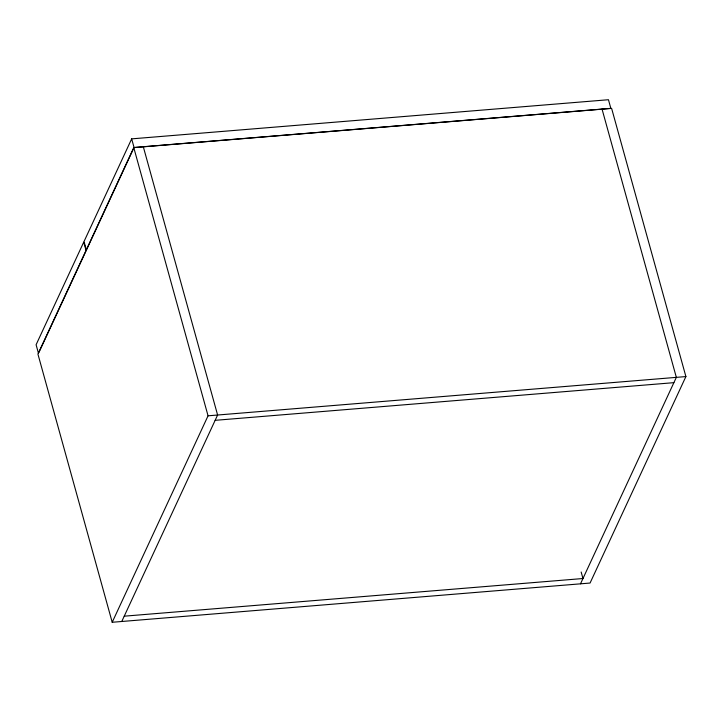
<?xml version="1.0" encoding="UTF-8"?>
<svg xmlns="http://www.w3.org/2000/svg" width="722" height="722" viewBox="0 0 722 722"><rect width="100%" height="100%" fill="white"/><g stroke="black" fill="none" stroke-linecap="round" stroke-linejoin="round"><path stroke-width="1.08" d="M131.666 138.868L84.023 241.518L86.405 250.137L134.057 147.487L131.666 138.868L608.456 99.726L610.839 108.345L134.057 147.487M133.769 147.622L37.923 354.087L112.208 622.274L590.064 583.042L685.9 376.577L611.615 108.39L133.769 147.622L208.053 415.809L112.208 622.274M38.961 352.354L86.135 250.724L83.743 242.105L36.1 344.746L38.492 353.374M121.765 621.489L217.611 415.024L143.326 146.837M580.506 583.827L676.343 377.362L602.058 109.175M208.053 415.809L685.9 376.577M215.147 420.33L673.879 382.669M124.238 616.182L582.97 578.521L581.165 572.004"/></g></svg>
